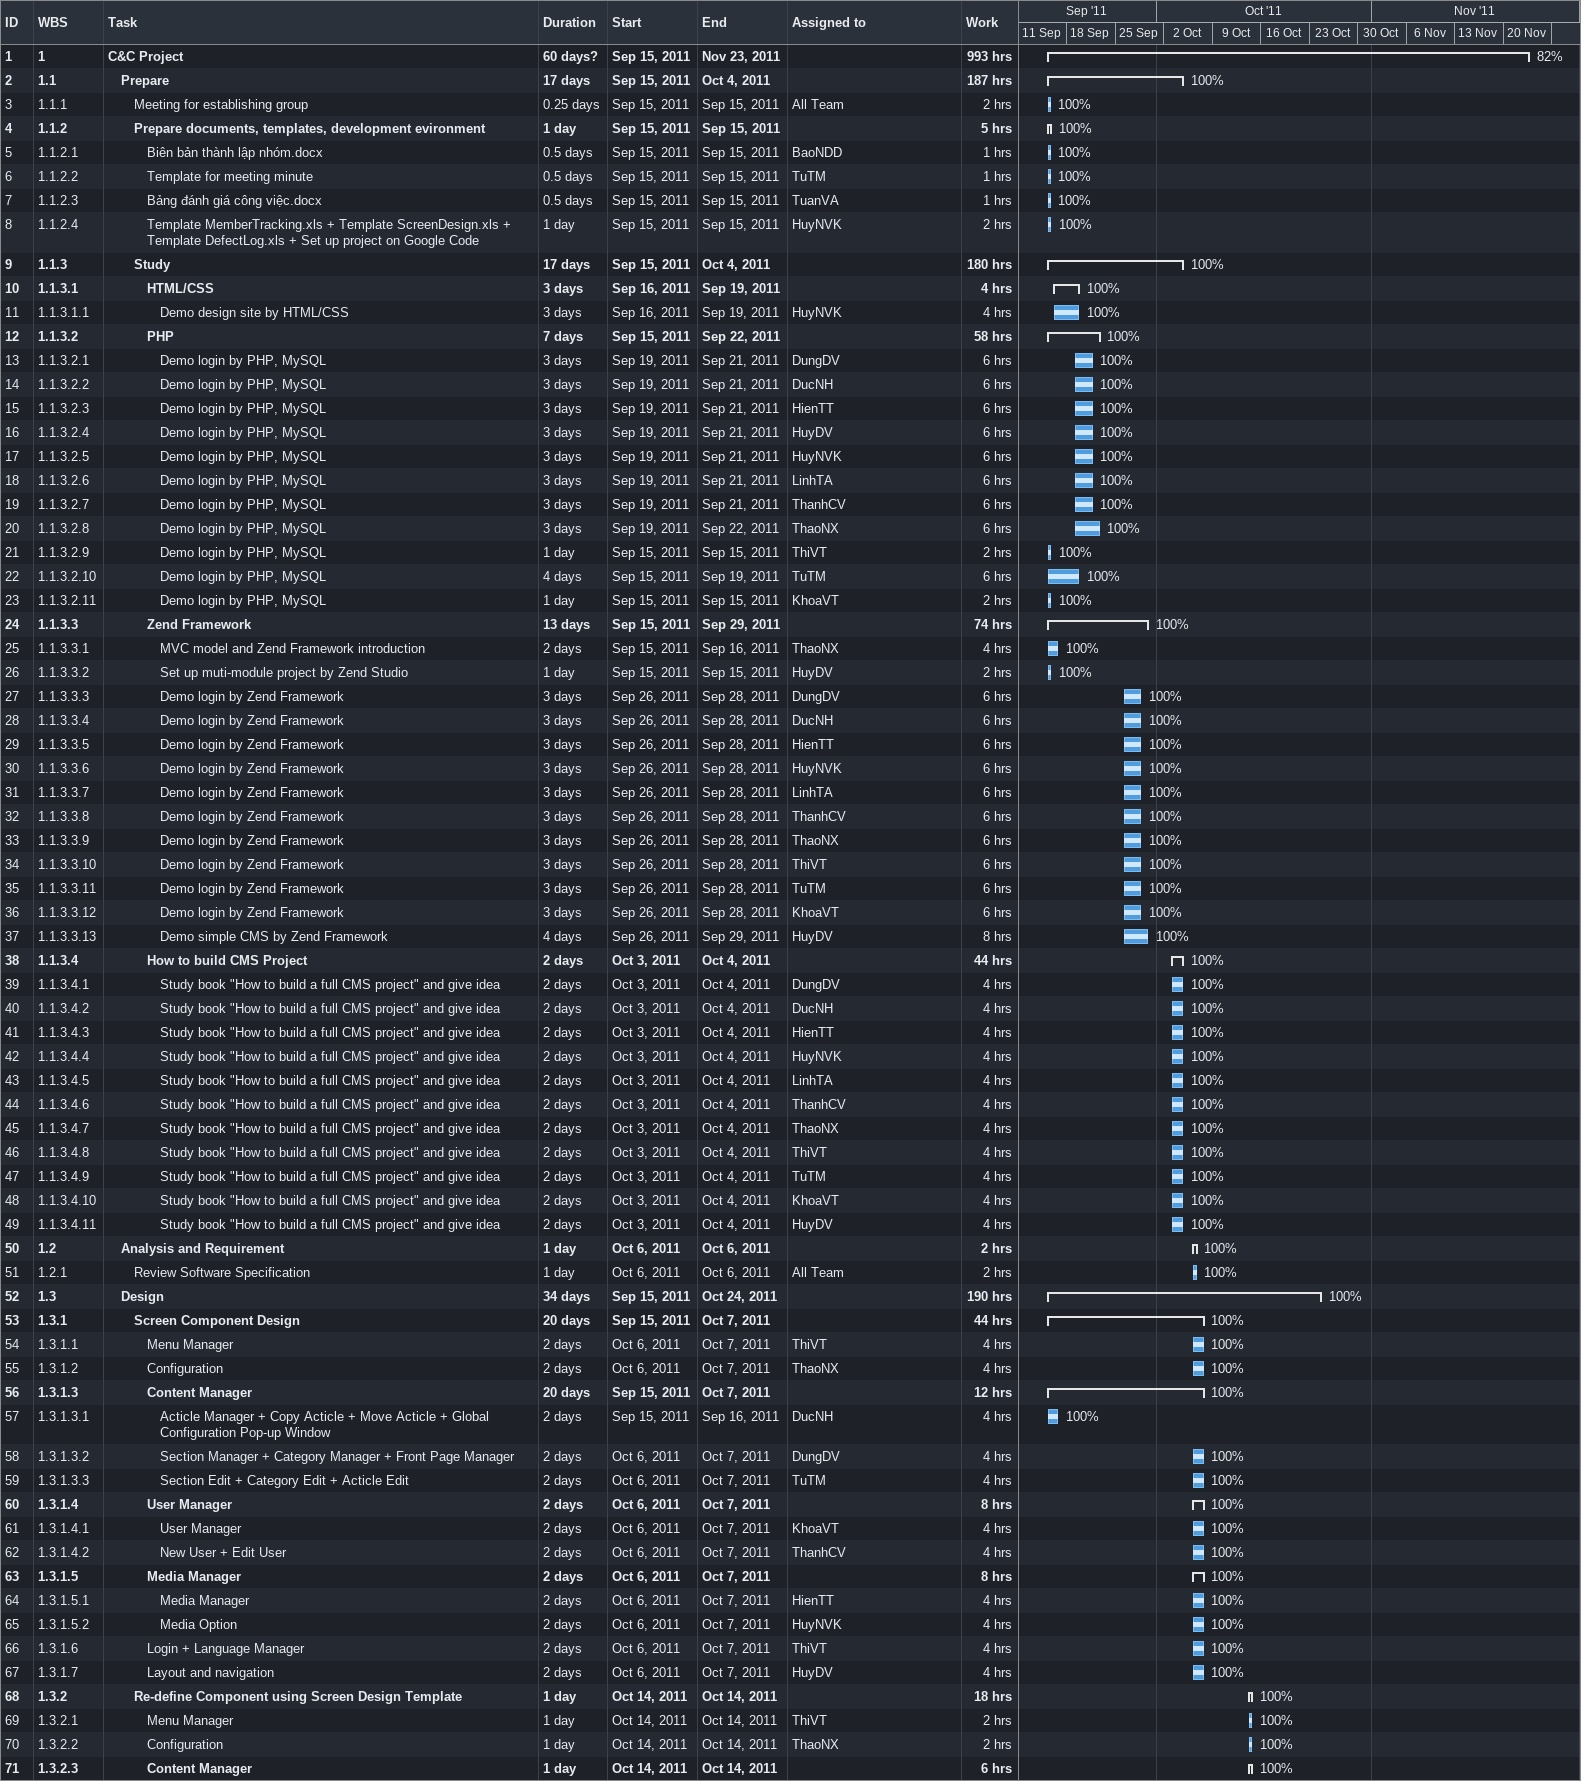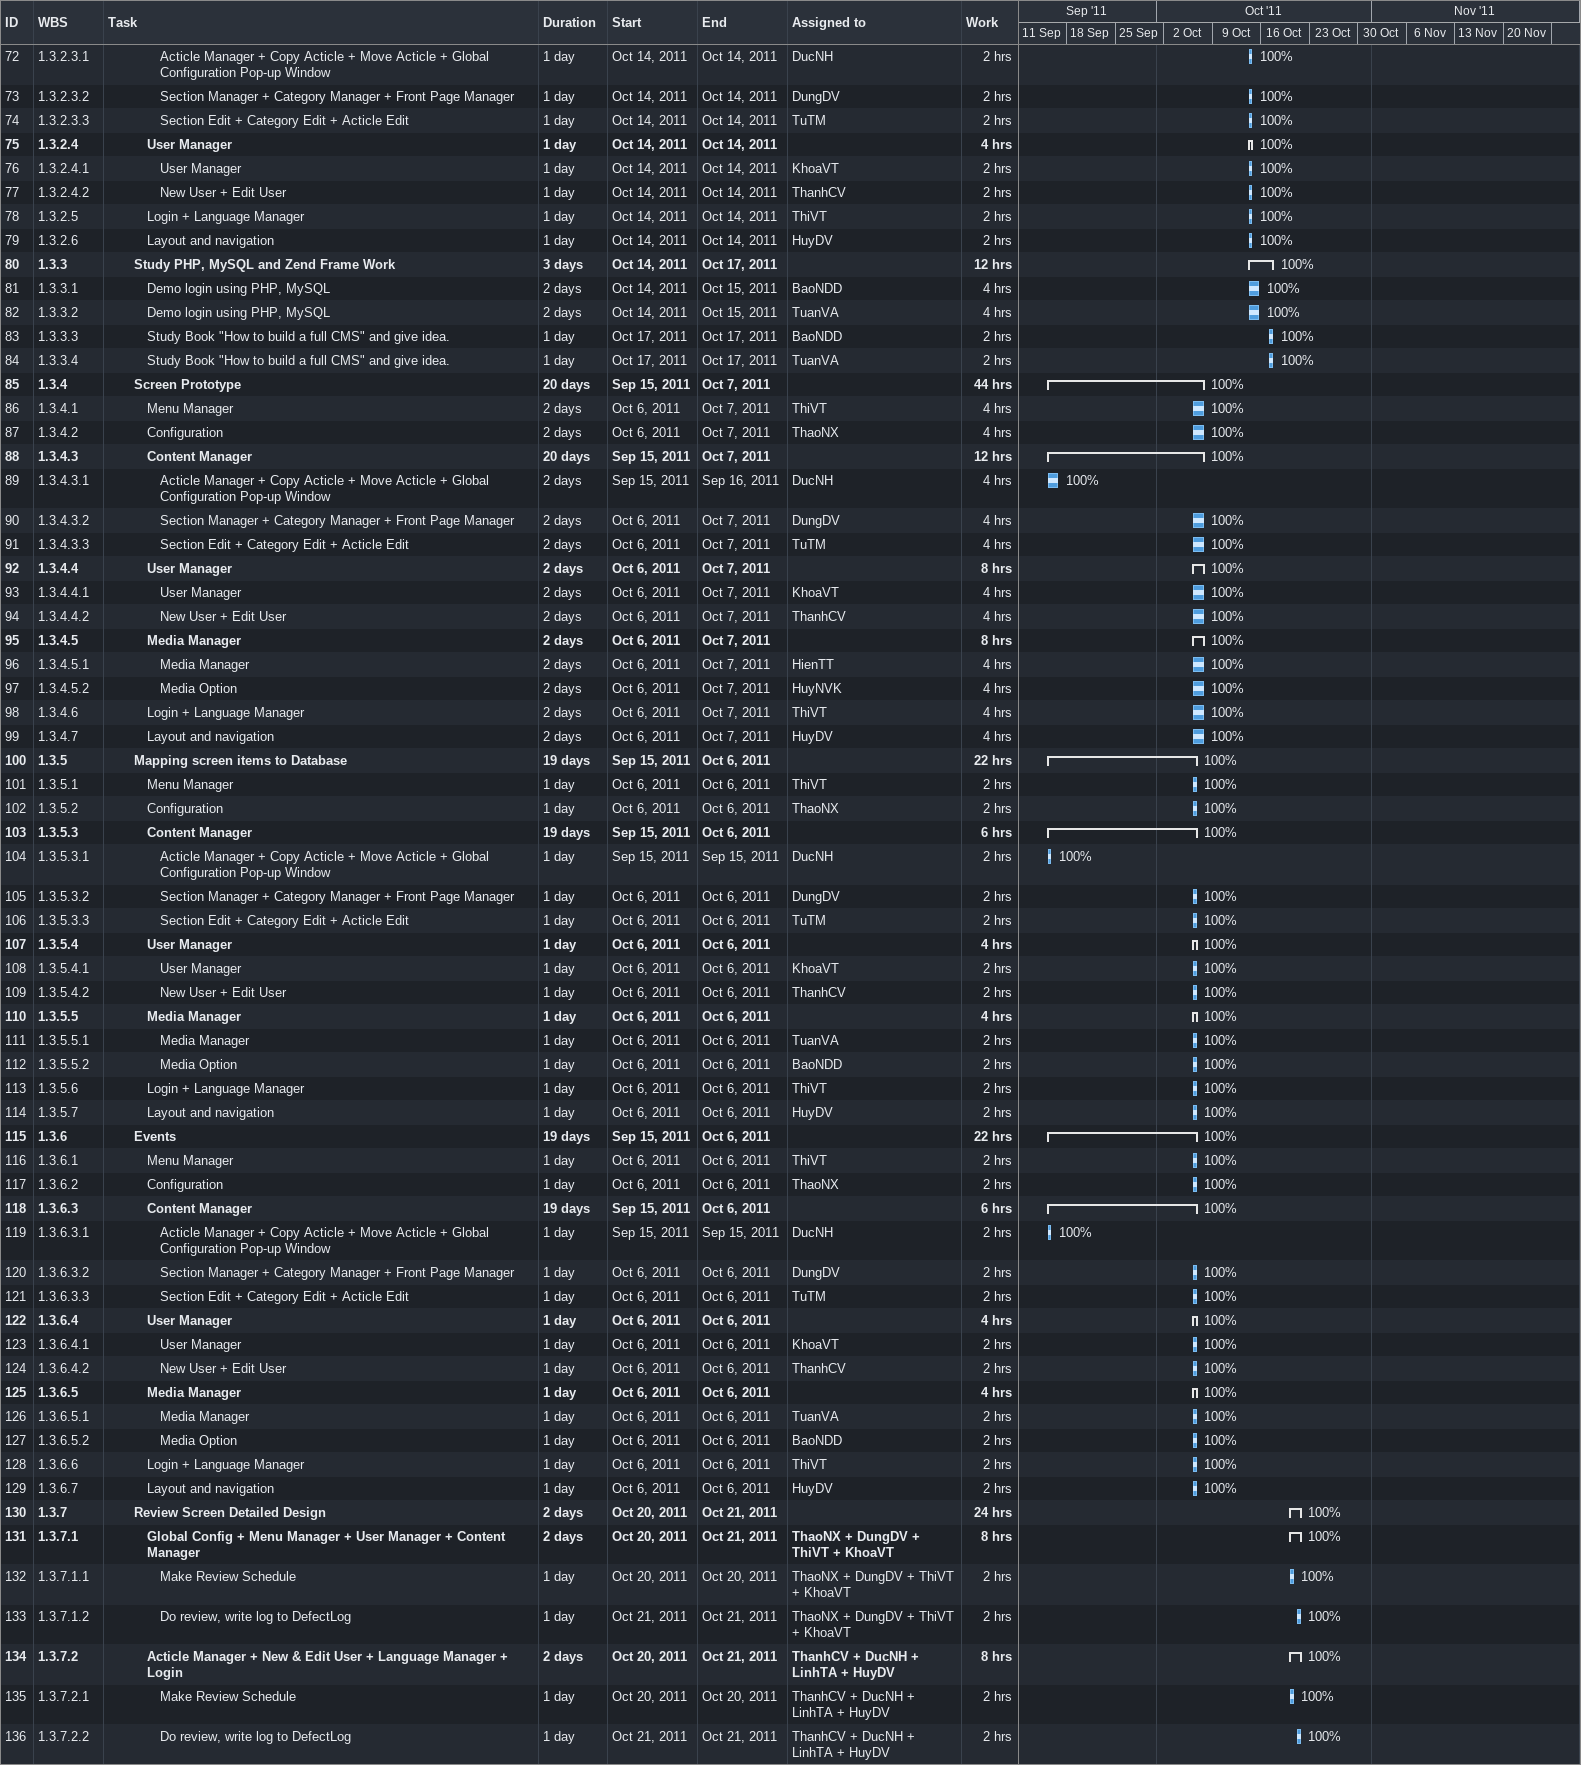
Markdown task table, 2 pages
| ID | WBS | Task | Duration | Start | Finish | Resources | % complete | Work (h) |
|---|---|---|---|---|---|---|---|---|
| 1 | 1 | **C&C Project** | 60d? | 2011-09-15 | 2011-11-23 |  | 82 | 993 |
| 2 | 1.1 | **Prepare** | 17d | 2011-09-15 | 2011-10-04 |  | 100 | 187 |
| 3 | 1.1.1 | Meeting for establishing group | 0.25d | 2011-09-15 | 2011-09-15 | All Team | 100 | 2 |
| 4 | 1.1.2 | **Prepare documents, templates, development evironment** | 1d | 2011-09-15 | 2011-09-15 |  | 100 | 5 |
| 5 | 1.1.2.1 | Biên bản thành lập nhóm.docx | 0.5d | 2011-09-15 | 2011-09-15 | BaoNDD | 100 | 1 |
| 6 | 1.1.2.2 | Template for meeting minute | 0.5d | 2011-09-15 | 2011-09-15 | TuTM | 100 | 1 |
| 7 | 1.1.2.3 | Bảng đánh giá công việc.docx | 0.5d | 2011-09-15 | 2011-09-15 | TuanVA | 100 | 1 |
| 8 | 1.1.2.4 | Template MemberTracking.xls + Template ScreenDesign.xls + Template DefectLog.xls + Set up project on Google Code | 1d | 2011-09-15 | 2011-09-15 | HuyNVK | 100 | 2 |
| 9 | 1.1.3 | **Study** | 17d | 2011-09-15 | 2011-10-04 |  | 100 | 180 |
| 10 | 1.1.3.1 | **HTML/CSS** | 3d | 2011-09-16 | 2011-09-19 |  | 100 | 4 |
| 11 | 1.1.3.1.1 | Demo design site by HTML/CSS | 3d | 2011-09-16 | 2011-09-19 | HuyNVK | 100 | 4 |
| 12 | 1.1.3.2 | **PHP** | 7d | 2011-09-15 | 2011-09-22 |  | 100 | 58 |
| 13 | 1.1.3.2.1 | Demo login by PHP, MySQL | 3d | 2011-09-19 | 2011-09-21 | DungDV | 100 | 6 |
| 14 | 1.1.3.2.2 | Demo login by PHP, MySQL | 3d | 2011-09-19 | 2011-09-21 | DucNH | 100 | 6 |
| 15 | 1.1.3.2.3 | Demo login by PHP, MySQL | 3d | 2011-09-19 | 2011-09-21 | HienTT | 100 | 6 |
| 16 | 1.1.3.2.4 | Demo login by PHP, MySQL | 3d | 2011-09-19 | 2011-09-21 | HuyDV | 100 | 6 |
| 17 | 1.1.3.2.5 | Demo login by PHP, MySQL | 3d | 2011-09-19 | 2011-09-21 | HuyNVK | 100 | 6 |
| 18 | 1.1.3.2.6 | Demo login by PHP, MySQL | 3d | 2011-09-19 | 2011-09-21 | LinhTA | 100 | 6 |
| 19 | 1.1.3.2.7 | Demo login by PHP, MySQL | 3d | 2011-09-19 | 2011-09-21 | ThanhCV | 100 | 6 |
| 20 | 1.1.3.2.8 | Demo login by PHP, MySQL | 3d | 2011-09-19 | 2011-09-22 | ThaoNX | 100 | 6 |
| 21 | 1.1.3.2.9 | Demo login by PHP, MySQL | 1d | 2011-09-15 | 2011-09-15 | ThiVT | 100 | 2 |
| 22 | 1.1.3.2.10 | Demo login by PHP, MySQL | 4d | 2011-09-15 | 2011-09-19 | TuTM | 100 | 6 |
| 23 | 1.1.3.2.11 | Demo login by PHP, MySQL | 1d | 2011-09-15 | 2011-09-15 | KhoaVT | 100 | 2 |
| 24 | 1.1.3.3 | **Zend Framework** | 13d | 2011-09-15 | 2011-09-29 |  | 100 | 74 |
| 25 | 1.1.3.3.1 | MVC model and Zend Framework introduction | 2d | 2011-09-15 | 2011-09-16 | ThaoNX | 100 | 4 |
| 26 | 1.1.3.3.2 | Set up muti-module project by Zend Studio | 1d | 2011-09-15 | 2011-09-15 | HuyDV | 100 | 2 |
| 27 | 1.1.3.3.3 | Demo login by Zend Framework | 3d | 2011-09-26 | 2011-09-28 | DungDV | 100 | 6 |
| 28 | 1.1.3.3.4 | Demo login by Zend Framework | 3d | 2011-09-26 | 2011-09-28 | DucNH | 100 | 6 |
| 29 | 1.1.3.3.5 | Demo login by Zend Framework | 3d | 2011-09-26 | 2011-09-28 | HienTT | 100 | 6 |
| 30 | 1.1.3.3.6 | Demo login by Zend Framework | 3d | 2011-09-26 | 2011-09-28 | HuyNVK | 100 | 6 |
| 31 | 1.1.3.3.7 | Demo login by Zend Framework | 3d | 2011-09-26 | 2011-09-28 | LinhTA | 100 | 6 |
| 32 | 1.1.3.3.8 | Demo login by Zend Framework | 3d | 2011-09-26 | 2011-09-28 | ThanhCV | 100 | 6 |
| 33 | 1.1.3.3.9 | Demo login by Zend Framework | 3d | 2011-09-26 | 2011-09-28 | ThaoNX | 100 | 6 |
| 34 | 1.1.3.3.10 | Demo login by Zend Framework | 3d | 2011-09-26 | 2011-09-28 | ThiVT | 100 | 6 |
| 35 | 1.1.3.3.11 | Demo login by Zend Framework | 3d | 2011-09-26 | 2011-09-28 | TuTM | 100 | 6 |
| 36 | 1.1.3.3.12 | Demo login by Zend Framework | 3d | 2011-09-26 | 2011-09-28 | KhoaVT | 100 | 6 |
| 37 | 1.1.3.3.13 | Demo simple CMS by Zend Framework | 4d | 2011-09-26 | 2011-09-29 | HuyDV | 100 | 8 |
| 38 | 1.1.3.4 | **How to build CMS Project** | 2d | 2011-10-03 | 2011-10-04 |  | 100 | 44 |
| 39 | 1.1.3.4.1 | Study book "How to build a full CMS project" and give idea | 2d | 2011-10-03 | 2011-10-04 | DungDV | 100 | 4 |
| 40 | 1.1.3.4.2 | Study book "How to build a full CMS project" and give idea | 2d | 2011-10-03 | 2011-10-04 | DucNH | 100 | 4 |
| 41 | 1.1.3.4.3 | Study book "How to build a full CMS project" and give idea | 2d | 2011-10-03 | 2011-10-04 | HienTT | 100 | 4 |
| 42 | 1.1.3.4.4 | Study book "How to build a full CMS project" and give idea | 2d | 2011-10-03 | 2011-10-04 | HuyNVK | 100 | 4 |
| 43 | 1.1.3.4.5 | Study book "How to build a full CMS project" and give idea | 2d | 2011-10-03 | 2011-10-04 | LinhTA | 100 | 4 |
| 44 | 1.1.3.4.6 | Study book "How to build a full CMS project" and give idea | 2d | 2011-10-03 | 2011-10-04 | ThanhCV | 100 | 4 |
| 45 | 1.1.3.4.7 | Study book "How to build a full CMS project" and give idea | 2d | 2011-10-03 | 2011-10-04 | ThaoNX | 100 | 4 |
| 46 | 1.1.3.4.8 | Study book "How to build a full CMS project" and give idea | 2d | 2011-10-03 | 2011-10-04 | ThiVT | 100 | 4 |
| 47 | 1.1.3.4.9 | Study book "How to build a full CMS project" and give idea | 2d | 2011-10-03 | 2011-10-04 | TuTM | 100 | 4 |
| 48 | 1.1.3.4.10 | Study book "How to build a full CMS project" and give idea | 2d | 2011-10-03 | 2011-10-04 | KhoaVT | 100 | 4 |
| 49 | 1.1.3.4.11 | Study book "How to build a full CMS project" and give idea | 2d | 2011-10-03 | 2011-10-04 | HuyDV | 100 | 4 |
| 50 | 1.2 | **Analysis and Requirement** | 1d | 2011-10-06 | 2011-10-06 |  | 100 | 2 |
| 51 | 1.2.1 | Review Software Specification | 1d | 2011-10-06 | 2011-10-06 | All Team | 100 | 2 |
| 52 | 1.3 | **Design** | 34d | 2011-09-15 | 2011-10-24 |  | 100 | 190 |
| 53 | 1.3.1 | **Screen Component Design** | 20d | 2011-09-15 | 2011-10-07 |  | 100 | 44 |
| 54 | 1.3.1.1 | Menu Manager | 2d | 2011-10-06 | 2011-10-07 | ThiVT | 100 | 4 |
| 55 | 1.3.1.2 | Configuration | 2d | 2011-10-06 | 2011-10-07 | ThaoNX | 100 | 4 |
| 56 | 1.3.1.3 | **Content Manager** | 20d | 2011-09-15 | 2011-10-07 |  | 100 | 12 |
| 57 | 1.3.1.3.1 | Acticle Manager + Copy Acticle + Move Acticle + Global Configuration Pop-up Window | 2d | 2011-09-15 | 2011-09-16 | DucNH | 100 | 4 |
| 58 | 1.3.1.3.2 | Section Manager + Category Manager + Front Page Manager | 2d | 2011-10-06 | 2011-10-07 | DungDV | 100 | 4 |
| 59 | 1.3.1.3.3 | Section Edit + Category Edit + Acticle Edit | 2d | 2011-10-06 | 2011-10-07 | TuTM | 100 | 4 |
| 60 | 1.3.1.4 | **User Manager** | 2d | 2011-10-06 | 2011-10-07 |  | 100 | 8 |
| 61 | 1.3.1.4.1 | User Manager | 2d | 2011-10-06 | 2011-10-07 | KhoaVT | 100 | 4 |
| 62 | 1.3.1.4.2 | New User + Edit User | 2d | 2011-10-06 | 2011-10-07 | ThanhCV | 100 | 4 |
| 63 | 1.3.1.5 | **Media Manager** | 2d | 2011-10-06 | 2011-10-07 |  | 100 | 8 |
| 64 | 1.3.1.5.1 | Media Manager | 2d | 2011-10-06 | 2011-10-07 | HienTT | 100 | 4 |
| 65 | 1.3.1.5.2 | Media Option | 2d | 2011-10-06 | 2011-10-07 | HuyNVK | 100 | 4 |
| 66 | 1.3.1.6 | Login + Language Manager | 2d | 2011-10-06 | 2011-10-07 | ThiVT | 100 | 4 |
| 67 | 1.3.1.7 | Layout and navigation | 2d | 2011-10-06 | 2011-10-07 | HuyDV | 100 | 4 |
| 68 | 1.3.2 | **Re-define Component using Screen Design Template** | 1d | 2011-10-14 | 2011-10-14 |  | 100 | 18 |
| 69 | 1.3.2.1 | Menu Manager | 1d | 2011-10-14 | 2011-10-14 | ThiVT | 100 | 2 |
| 70 | 1.3.2.2 | Configuration | 1d | 2011-10-14 | 2011-10-14 | ThaoNX | 100 | 2 |
| 71 | 1.3.2.3 | **Content Manager** | 1d | 2011-10-14 | 2011-10-14 |  | 100 | 6 |
| 72 | 1.3.2.3.1 | Acticle Manager + Copy Acticle + Move Acticle + Global Configuration Pop-up Window | 1d | 2011-10-14 | 2011-10-14 | DucNH | 100 | 2 |
| 73 | 1.3.2.3.2 | Section Manager + Category Manager + Front Page Manager | 1d | 2011-10-14 | 2011-10-14 | DungDV | 100 | 2 |
| 74 | 1.3.2.3.3 | Section Edit + Category Edit + Acticle Edit | 1d | 2011-10-14 | 2011-10-14 | TuTM | 100 | 2 |
| 75 | 1.3.2.4 | **User Manager** | 1d | 2011-10-14 | 2011-10-14 |  | 100 | 4 |
| 76 | 1.3.2.4.1 | User Manager | 1d | 2011-10-14 | 2011-10-14 | KhoaVT | 100 | 2 |
| 77 | 1.3.2.4.2 | New User + Edit User | 1d | 2011-10-14 | 2011-10-14 | ThanhCV | 100 | 2 |
| 78 | 1.3.2.5 | Login + Language Manager | 1d | 2011-10-14 | 2011-10-14 | ThiVT | 100 | 2 |
| 79 | 1.3.2.6 | Layout and navigation | 1d | 2011-10-14 | 2011-10-14 | HuyDV | 100 | 2 |
| 80 | 1.3.3 | **Study PHP, MySQL and Zend Frame Work** | 3d | 2011-10-14 | 2011-10-17 |  | 100 | 12 |
| 81 | 1.3.3.1 | Demo login using PHP, MySQL | 2d | 2011-10-14 | 2011-10-15 | BaoNDD | 100 | 4 |
| 82 | 1.3.3.2 | Demo login using PHP, MySQL | 2d | 2011-10-14 | 2011-10-15 | TuanVA | 100 | 4 |
| 83 | 1.3.3.3 | Study Book "How to build a full CMS" and give idea. | 1d | 2011-10-17 | 2011-10-17 | BaoNDD | 100 | 2 |
| 84 | 1.3.3.4 | Study Book "How to build a full CMS" and give idea. | 1d | 2011-10-17 | 2011-10-17 | TuanVA | 100 | 2 |
| 85 | 1.3.4 | **Screen Prototype** | 20d | 2011-09-15 | 2011-10-07 |  | 100 | 44 |
| 86 | 1.3.4.1 | Menu Manager | 2d | 2011-10-06 | 2011-10-07 | ThiVT | 100 | 4 |
| 87 | 1.3.4.2 | Configuration | 2d | 2011-10-06 | 2011-10-07 | ThaoNX | 100 | 4 |
| 88 | 1.3.4.3 | **Content Manager** | 20d | 2011-09-15 | 2011-10-07 |  | 100 | 12 |
| 89 | 1.3.4.3.1 | Acticle Manager + Copy Acticle + Move Acticle + Global Configuration Pop-up Window | 2d | 2011-09-15 | 2011-09-16 | DucNH | 100 | 4 |
| 90 | 1.3.4.3.2 | Section Manager + Category Manager + Front Page Manager | 2d | 2011-10-06 | 2011-10-07 | DungDV | 100 | 4 |
| 91 | 1.3.4.3.3 | Section Edit + Category Edit + Acticle Edit | 2d | 2011-10-06 | 2011-10-07 | TuTM | 100 | 4 |
| 92 | 1.3.4.4 | **User Manager** | 2d | 2011-10-06 | 2011-10-07 |  | 100 | 8 |
| 93 | 1.3.4.4.1 | User Manager | 2d | 2011-10-06 | 2011-10-07 | KhoaVT | 100 | 4 |
| 94 | 1.3.4.4.2 | New User + Edit User | 2d | 2011-10-06 | 2011-10-07 | ThanhCV | 100 | 4 |
| 95 | 1.3.4.5 | **Media Manager** | 2d | 2011-10-06 | 2011-10-07 |  | 100 | 8 |
| 96 | 1.3.4.5.1 | Media Manager | 2d | 2011-10-06 | 2011-10-07 | HienTT | 100 | 4 |
| 97 | 1.3.4.5.2 | Media Option | 2d | 2011-10-06 | 2011-10-07 | HuyNVK | 100 | 4 |
| 98 | 1.3.4.6 | Login + Language Manager | 2d | 2011-10-06 | 2011-10-07 | ThiVT | 100 | 4 |
| 99 | 1.3.4.7 | Layout and navigation | 2d | 2011-10-06 | 2011-10-07 | HuyDV | 100 | 4 |
| 100 | 1.3.5 | **Mapping screen items to Database** | 19d | 2011-09-15 | 2011-10-06 |  | 100 | 22 |
| 101 | 1.3.5.1 | Menu Manager | 1d | 2011-10-06 | 2011-10-06 | ThiVT | 100 | 2 |
| 102 | 1.3.5.2 | Configuration | 1d | 2011-10-06 | 2011-10-06 | ThaoNX | 100 | 2 |
| 103 | 1.3.5.3 | **Content Manager** | 19d | 2011-09-15 | 2011-10-06 |  | 100 | 6 |
| 104 | 1.3.5.3.1 | Acticle Manager + Copy Acticle + Move Acticle + Global Configuration Pop-up Window | 1d | 2011-09-15 | 2011-09-15 | DucNH | 100 | 2 |
| 105 | 1.3.5.3.2 | Section Manager + Category Manager + Front Page Manager | 1d | 2011-10-06 | 2011-10-06 | DungDV | 100 | 2 |
| 106 | 1.3.5.3.3 | Section Edit + Category Edit + Acticle Edit | 1d | 2011-10-06 | 2011-10-06 | TuTM | 100 | 2 |
| 107 | 1.3.5.4 | **User Manager** | 1d | 2011-10-06 | 2011-10-06 |  | 100 | 4 |
| 108 | 1.3.5.4.1 | User Manager | 1d | 2011-10-06 | 2011-10-06 | KhoaVT | 100 | 2 |
| 109 | 1.3.5.4.2 | New User + Edit User | 1d | 2011-10-06 | 2011-10-06 | ThanhCV | 100 | 2 |
| 110 | 1.3.5.5 | **Media Manager** | 1d | 2011-10-06 | 2011-10-06 |  | 100 | 4 |
| 111 | 1.3.5.5.1 | Media Manager | 1d | 2011-10-06 | 2011-10-06 | TuanVA | 100 | 2 |
| 112 | 1.3.5.5.2 | Media Option | 1d | 2011-10-06 | 2011-10-06 | BaoNDD | 100 | 2 |
| 113 | 1.3.5.6 | Login + Language Manager | 1d | 2011-10-06 | 2011-10-06 | ThiVT | 100 | 2 |
| 114 | 1.3.5.7 | Layout and navigation | 1d | 2011-10-06 | 2011-10-06 | HuyDV | 100 | 2 |
| 115 | 1.3.6 | **Events** | 19d | 2011-09-15 | 2011-10-06 |  | 100 | 22 |
| 116 | 1.3.6.1 | Menu Manager | 1d | 2011-10-06 | 2011-10-06 | ThiVT | 100 | 2 |
| 117 | 1.3.6.2 | Configuration | 1d | 2011-10-06 | 2011-10-06 | ThaoNX | 100 | 2 |
| 118 | 1.3.6.3 | **Content Manager** | 19d | 2011-09-15 | 2011-10-06 |  | 100 | 6 |
| 119 | 1.3.6.3.1 | Acticle Manager + Copy Acticle + Move Acticle + Global Configuration Pop-up Window | 1d | 2011-09-15 | 2011-09-15 | DucNH | 100 | 2 |
| 120 | 1.3.6.3.2 | Section Manager + Category Manager + Front Page Manager | 1d | 2011-10-06 | 2011-10-06 | DungDV | 100 | 2 |
| 121 | 1.3.6.3.3 | Section Edit + Category Edit + Acticle Edit | 1d | 2011-10-06 | 2011-10-06 | TuTM | 100 | 2 |
| 122 | 1.3.6.4 | **User Manager** | 1d | 2011-10-06 | 2011-10-06 |  | 100 | 4 |
| 123 | 1.3.6.4.1 | User Manager | 1d | 2011-10-06 | 2011-10-06 | KhoaVT | 100 | 2 |
| 124 | 1.3.6.4.2 | New User + Edit User | 1d | 2011-10-06 | 2011-10-06 | ThanhCV | 100 | 2 |
| 125 | 1.3.6.5 | **Media Manager** | 1d | 2011-10-06 | 2011-10-06 |  | 100 | 4 |
| 126 | 1.3.6.5.1 | Media Manager | 1d | 2011-10-06 | 2011-10-06 | TuanVA | 100 | 2 |
| 127 | 1.3.6.5.2 | Media Option | 1d | 2011-10-06 | 2011-10-06 | BaoNDD | 100 | 2 |
| 128 | 1.3.6.6 | Login + Language Manager | 1d | 2011-10-06 | 2011-10-06 | ThiVT | 100 | 2 |
| 129 | 1.3.6.7 | Layout and navigation | 1d | 2011-10-06 | 2011-10-06 | HuyDV | 100 | 2 |
| 130 | 1.3.7 | **Review Screen Detailed Design** | 2d | 2011-10-20 | 2011-10-21 |  | 100 | 24 |
| 131 | 1.3.7.1 | **Global Config + Menu Manager + User Manager + Content Manager** | 2d | 2011-10-20 | 2011-10-21 | ThaoNX + DungDV + ThiVT + KhoaVT | 100 | 8 |
| 132 | 1.3.7.1.1 | Make Review Schedule | 1d | 2011-10-20 | 2011-10-20 | ThaoNX + DungDV + ThiVT + KhoaVT | 100 | 2 |
| 133 | 1.3.7.1.2 | Do review, write log to DefectLog | 1d | 2011-10-21 | 2011-10-21 | ThaoNX + DungDV + ThiVT + KhoaVT | 100 | 2 |
| 134 | 1.3.7.2 | **Acticle Manager + New & Edit User + Language Manager + Login** | 2d | 2011-10-20 | 2011-10-21 | ThanhCV + DucNH + LinhTA + HuyDV | 100 | 8 |
| 135 | 1.3.7.2.1 | Make Review Schedule | 1d | 2011-10-20 | 2011-10-20 | ThanhCV + DucNH + LinhTA + HuyDV | 100 | 2 |
| 136 | 1.3.7.2.2 | Do review, write log to DefectLog | 1d | 2011-10-21 | 2011-10-21 | ThanhCV + DucNH + LinhTA + HuyDV | 100 | 2 |
